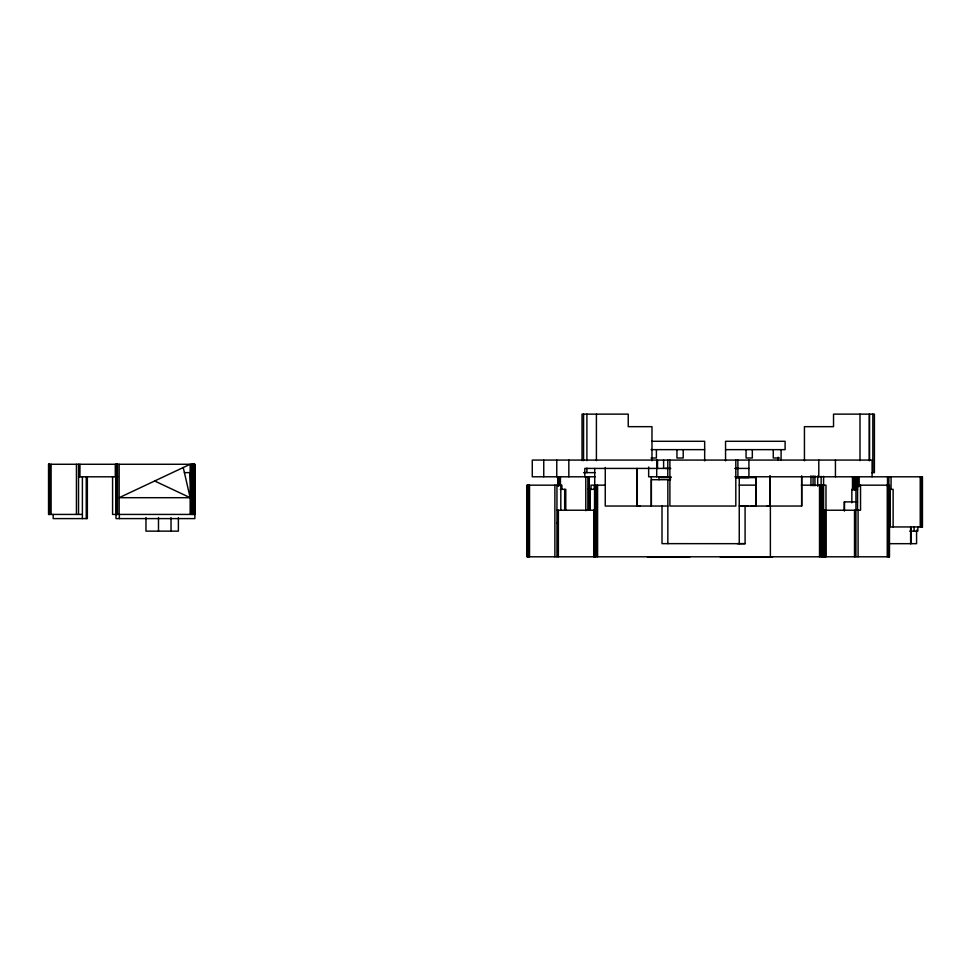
<?xml version="1.0" encoding="UTF-8"?>
<svg xmlns="http://www.w3.org/2000/svg" width="971" height="971" viewBox="0 0 971 971"><rect width="100%" height="100%" fill="white"/><g stroke="black" fill="none" stroke-linecap="round" stroke-linejoin="round"><path stroke-width="1.46" d="M543.76 476.785L543.76 460.072M556.771 476.785L556.771 460.072M568.836 476.785L568.836 460.072M637.049 506.037L637.049 468.423L637.037 506.037L638.178 506.037M651.323 476.785L651.323 506.037L651.323 479.71L670.597 479.71M662.016 506.037L662.004 543.639L745.085 543.675L745.085 506.061L739.247 506.037L739.271 477.586L736.236 477.598M667.842 543.639L667.842 479.71M739.271 485.136L755.79 485.136L755.802 506.037L755.79 476.676M745.085 506.061L801.682 506.037L801.67 475.948M755.754 485.172L755.79 477.623L736.03 477.623M755.741 506.061L751.105 506.061M647.354 556.796L690.102 556.747M735.363 468.398L737.899 468.386M656.712 468.423L657.525 468.423L657.549 460.072M651.699 441.295L704.667 441.295L704.667 460.861M651.056 449.646L704.667 449.646M725.555 449.646L785.102 449.646L785.102 441.295L725.555 441.295L725.555 460.861M651.056 458.009L656.408 458.009L656.408 449.646M779.543 458.009L773.268 458.009L773.268 449.646M670.779 468.423L584.809 468.423L584.809 476.785M734.926 468.423L748.92 468.423M184.417 472.634L191.372 472.634M583.571 472.634L595.053 472.634M871.824 472.634L874.398 472.634L874.398 414.132L833.531 414.132L833.531 426.67L804.437 426.67L804.437 460.764M78.53 476.81L117.637 476.81M595.174 476.81L532.278 476.785L532.278 460.072L872.092 460.072L872.092 476.785M671.07 476.785L648.652 476.785L648.652 467.039M734.877 476.785L922.45 476.81L922.45 526.95L890.176 526.95L890.176 489.348M671.07 477.623L660.729 477.623L660.729 476.785M605.334 485.172L591.011 485.172L591.011 489.59M801.342 485.172L825.981 485.172L826.005 556.796M855.9 485.172L889.485 485.172L889.485 556.796L526.974 556.796L526.974 485.172L561.893 485.172L561.893 489.348M560.267 489.348L565.777 489.348L565.777 510.236M587.868 489.348L595.369 489.348M857.709 489.348L851.846 489.348L851.846 502.784M888.55 489.348L893.126 489.348L893.126 526.95M857.587 501.886L844.236 501.886L844.236 510.782M639.112 506.037L639.974 506.037M667.842 506.037L605.249 506.037L605.261 467.488M556.953 510.236L594.822 510.236M822.413 510.236L860.537 510.236L860.537 485.172M82.389 514.424L48.55 514.424L48.55 464.272L194.88 464.272L194.88 518.599L115.986 518.599L115.986 476.81M194.88 514.424L112.587 514.424L112.587 476.81M556.953 522.774L558.374 522.774M909.706 531.137L917.85 531.137L917.85 526.95M888.429 543.675L916.575 543.675L916.575 530.166M720.033 556.747L772.673 556.796M767.139 506.037L768 506.037M739.271 477.586L748.617 477.623M748.568 506.061L739.247 506.037L739.259 543.639M737.195 543.639L745.085 543.675M665.317 468.386L667.793 468.423M154.656 480.985L190.158 497.698L183.24 467.524M190.158 472.634L191.372 497.698L119.154 497.698L190.158 464.272L190.158 514.424M922.074 476.81L922.074 526.95M921.867 476.81L921.867 526.95M921.673 476.81L921.673 526.95M921.43 476.81L921.43 526.95M920.229 476.81L920.229 526.95M914.087 526.658L914.087 531.137M910.907 527.253L910.907 543.675M910.628 527.253L910.628 543.675M891.062 476.81L891.062 489.348M889.108 485.172L889.108 556.796M888.89 476.81L888.902 556.796M888.696 485.172L888.696 556.796M888.465 485.172L888.465 556.796M887.494 476.81L887.494 486.556M887.251 485.172L887.251 556.796M872.844 414.132L872.844 472.634M869.518 414.132L869.518 460.63M869.324 414.132L869.324 460.63M860.003 414.132L860.003 460.63M858.983 476.81L858.983 486.556M858.437 476.81L858.437 486.556M858.061 476.81L858.061 486.556M858.085 510.236L858.085 556.796M857.624 476.81L857.539 510.236M857.126 476.81L857.126 486.556M856.568 476.81L856.568 486.556M855.961 476.81L855.912 556.796M855.317 476.81L855.317 490.088M854.638 476.81L854.638 490.088M854.516 510.236L854.516 556.796M853.934 476.81L853.934 490.088M852.489 476.81L852.489 490.088M844.503 501.886L844.503 510.782M835.436 460.072L835.436 476.785M825.471 510.236L825.471 556.796M825.095 510.236L825.095 556.796M824.658 510.236L824.658 556.796M824.148 510.236L824.148 556.796M823.578 476.348L823.602 556.796M822.995 485.172L822.995 556.796M822.352 485.172L822.352 556.796M821.672 485.172L821.672 556.796M821.138 476.348L821.138 485.403M820.968 485.172L820.968 556.796M819.524 485.172L819.524 556.796M818.796 460.072L818.796 476.785M817.703 475.996L817.703 486.289M814.948 475.863L814.948 485.828M813.079 475.766L813.079 485.816M810.955 475.766L810.955 485.816M801.682 476.385L801.682 506.037M781.097 449.646L781.097 460.266M778.208 457.232L778.208 460.266M770.379 506.061L770.379 556.796M752.319 449.646L752.319 458.009L746.056 458.009L746.056 449.646M748.92 460.072L748.92 476.785M737.899 460.072L737.899 476.785M735.812 460.072L735.812 506.037L669.893 506.037L669.893 460.072M683.208 449.646L683.208 458.009L676.945 458.009L676.945 449.646M667.793 460.072L667.793 476.785M663.618 460.072L663.618 468.423M659.03 476.749L659.054 479.71M656.736 460.072L656.712 476.785M651.978 460.764L651.978 426.67L628.237 426.67L628.237 414.132L582.03 414.132L582.03 460.63M597.59 485.172L597.59 556.796M596.412 414.132L596.412 460.63M595.927 485.172L595.927 556.796M595.551 485.172L595.551 556.796M595.187 485.172L595.187 556.796M594.713 468.459L594.859 556.796M594.555 485.172L594.555 556.796M594.41 485.172L594.41 489.348M593.718 510.236L593.718 556.796M590.271 489.348L590.271 510.345M589.288 476.81L589.348 510.345M587.868 476.81L587.868 510.406M586.897 414.132L586.897 460.63M586.897 468.131L586.897 472.634M585.792 476.81L585.792 510.734M583.571 414.132L583.571 460.63M564.673 489.348L564.673 510.236M560.813 485.172L560.813 510.236M560.437 476.81L560.437 485.658M559.053 476.81L559.053 485.658M558.786 476.81L558.786 485.658M558.556 485.658L558.556 476.81L558.349 485.658M558.374 510.236L558.374 556.796M558.191 476.81L558.191 485.658M557.888 476.81L557.888 485.658M556.953 485.172L556.953 556.796M554.878 485.172L554.878 556.796M529.523 485.172L529.523 556.796M528.139 485.172L528.139 556.796M527.872 485.172L527.872 556.796M527.641 485.172L527.508 556.796M527.435 485.172L527.435 556.796M527.265 485.172L527.265 556.796M194.722 464.272L194.722 514.424M194.516 464.272L194.516 514.424M194.249 464.272L194.249 514.424M193.897 464.272L193.897 514.424M193.496 464.272L193.496 514.424M193.035 464.272L193.035 514.424M192.513 464.272L192.513 514.424M191.967 464.272L191.967 514.424M191.372 464.272L191.372 514.424M178.385 517.701L178.385 531.137L145.966 531.137L145.966 517.555M171.03 517.701L171.03 531.137M158.491 517.555L158.491 531.137M119.372 514.12L119.348 518.599M119.154 464.272L119.154 514.424M117.503 464.272L117.503 514.424M117.127 464.272L117.127 514.424M116.763 464.272L116.763 514.424M116.435 464.272L116.435 514.424M116.132 464.272L116.132 514.424M115.294 464.272L115.294 476.81M87.354 476.81L87.354 518.599L53.174 518.599L53.174 514.424M86.249 476.81L86.249 518.599M82.389 476.81L82.389 518.599M79.95 464.272L79.95 476.81M78.53 464.272L78.53 514.424M76.442 464.272L76.442 514.424M51.099 464.272L51.099 514.424M49.715 464.272L49.715 514.424M49.448 464.272L49.448 514.424M49.205 464.272L49.205 514.424M49.011 464.272L49.011 514.424M48.841 464.272L48.841 514.424M770.015 475.948L770.015 506.037L770.027 475.948"/></g></svg>
